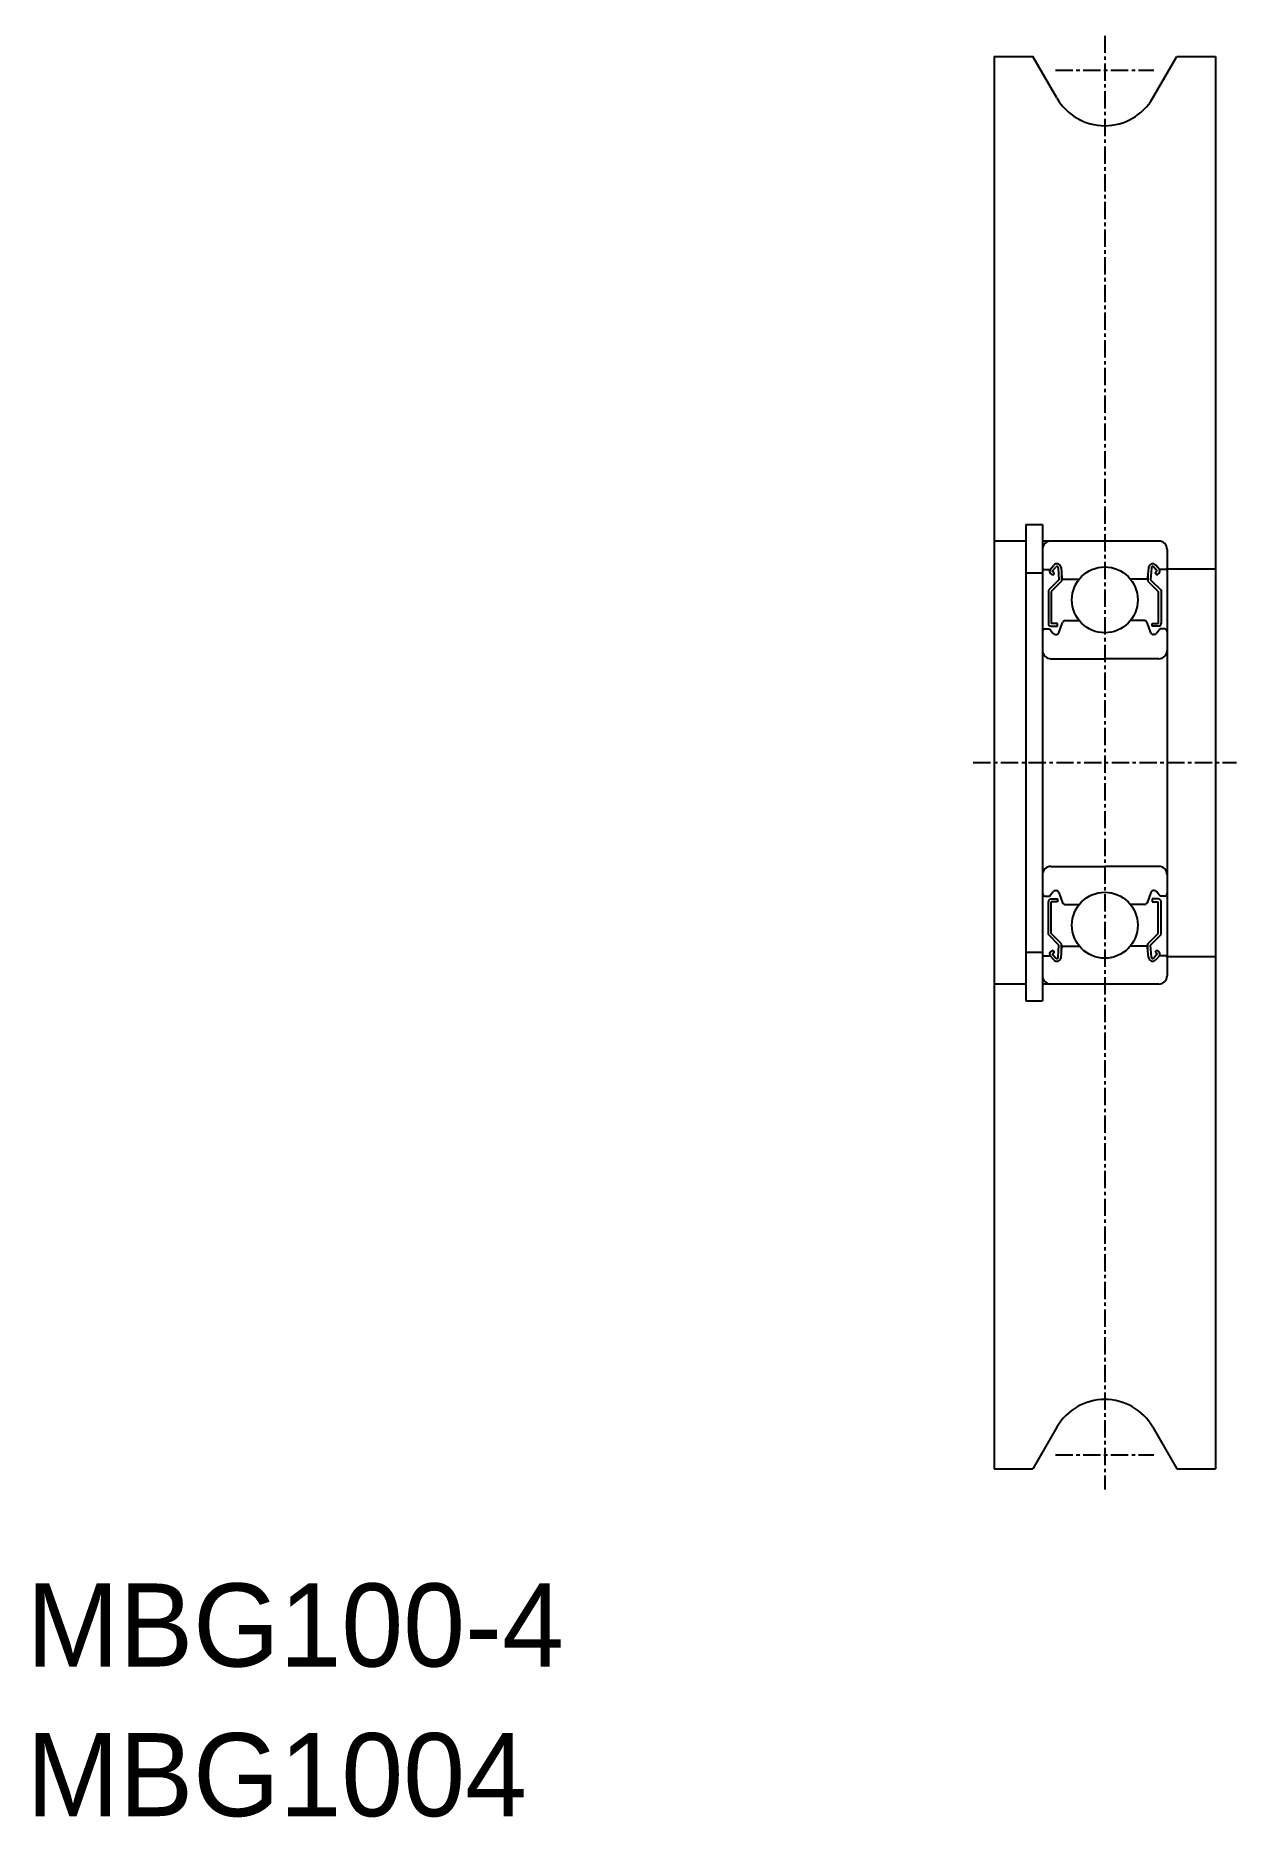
# Model space of a CAD drawing. Extents: x -285 to -199, y -61 to 68.
import ezdxf

# ---------------------------------------------------------------- set-up
doc = ezdxf.new("R2010")
doc.units = 0
doc.linetypes.add('CENTER', pattern=[2, 1.25, -0.25, 0.25, -0.25])
doc.layers.get('0').update_dxf_attribs({"linetype": 'CONTINUOUS'})
doc.layers.add('CENTER', color=1, linetype='CENTER')

msp = doc.modelspace()

# ---------------------------------------------------------------- linework, layer by layer
at = {"color": 7, "linetype": 'CONTINUOUS'}
for p, q in [((-216.13, 66.29), (-213.33, 66.29)), ((-216.13, 66.29), (-216.13, -35.71)), ((-211.6, 63.29), (-213.33, 66.29)), ((-204.67, 63.29), (-202.94, 66.29)), ((-202.94, 66.29), (-200.13, 66.29)), ((-200.13, 66.29), (-200.13, -35.71)), ((-213.83, 32.49), (-212.63, 32.49)), ((-213.83, 28.99), (-212.63, 28.99)), ((-203.63, 29.29), (-200.13, 29.29)), ((-213.83, 1.59), (-212.63, 1.59)), ((-203.63, 1.29), (-200.13, 1.29)), ((-213.83, -1.91), (-212.63, -1.91)), ((-211.6, -32.71), (-213.33, -35.71)), ((-204.67, -32.71), (-202.94, -35.71)), ((-216.13, -35.71), (-213.33, -35.71)), ((-202.94, -35.71), (-200.13, -35.71))]:
    msp.add_line(p, q, dxfattribs=at)
for p, q in [((-213.83, 32.49), (-213.83, -1.91)), ((-212.63, 32.49), (-212.63, -1.91)), ((-213.83, 31.29), (-216.13, 31.29)), ((-208.13, 31.29), (-212.63, 31.29)), ((-204.23, 31.29), (-208.13, 31.29)), ((-203.63, 30.69), (-203.63, -0.11)), ((-212.53, 29.24), (-212.07, 29.24)), ((-211.45, 28.48), (-212.2, 27.73)), ((-212.07, 29.24), (-211.82, 29.54)), ((-211.89, 28.83), (-212.05, 28.96)), ((-211.25, 28.39), (-212, 27.64)), ((-211.92, 29.11), (-211.67, 29.41)), ((-211.77, 28.99), (-211.92, 29.11)), ((-211.89, 28.83), (-211.77, 28.99)), ((-211.49, 29.35), (-211.45, 28.48)), ((-211.29, 29.37), (-211.23, 28.63)), ((-211.25, 28.86), (-211.25, 28.39)), ((-211.13, 28.54), (-209.98, 28.54)), ((-205.13, 28.54), (-206.28, 28.54)), ((-204.97, 29.37), (-205.04, 28.63)), ((-205.02, 28.86), (-205.02, 28.39)), ((-205.02, 28.39), (-204.27, 27.64)), ((-204.77, 29.35), (-204.82, 28.48)), ((-204.82, 28.48), (-204.07, 27.73)), ((-204.35, 29.11), (-204.6, 29.41)), ((-204.5, 28.99), (-204.35, 29.11)), ((-204.37, 28.83), (-204.5, 28.99)), ((-204.19, 29.24), (-204.44, 29.54)), ((-204.37, 28.83), (-204.22, 28.96)), ((-203.73, 29.24), (-204.19, 29.24)), ((-212.2, 27.73), (-212.2, 25.34)), ((-212, 27.64), (-212, 25.34)), ((-204.27, 27.64), (-204.27, 25.34)), ((-204.07, 27.73), (-204.07, 25.34)), ((-212.43, 24.94), (-212.13, 24.94)), ((-212.13, 24.94), (-211.86, 24.61)), ((-211.55, 25.34), (-212, 25.34)), ((-212, 25.14), (-211.55, 25.14)), ((-211.7, 24.54), (-211.64, 24.54)), ((-211.55, 25.14), (-211.55, 25.34)), ((-211.45, 24.67), (-211.18, 25.41)), ((-210.99, 25.54), (-209.98, 25.54)), ((-205.27, 25.54), (-206.28, 25.54)), ((-204.81, 24.67), (-205.08, 25.41)), ((-204.72, 25.14), (-204.72, 25.34)), ((-204.72, 25.34), (-204.27, 25.34)), ((-204.27, 25.14), (-204.72, 25.14)), ((-204.56, 24.54), (-204.63, 24.54)), ((-204.13, 24.94), (-204.41, 24.61)), ((-203.83, 24.94), (-204.13, 24.94)), ((-212.03, 22.79), (-208.13, 22.79)), ((-204.23, 22.79), (-208.13, 22.79)), ((-212.03, 7.79), (-208.13, 7.79)), ((-211.06, 7.79), (-211.06, 7.79)), ((-210.08, 7.79), (-210.08, 7.79)), ((-204.23, 7.79), (-208.13, 7.79)), ((-212.43, 5.64), (-212.13, 5.64)), ((-212.2, 2.86), (-212.2, 5.24)), ((-212.13, 5.64), (-211.86, 5.97)), ((-212, 5.44), (-211.55, 5.44)), ((-212, 2.94), (-212, 5.24)), ((-211.55, 5.24), (-212, 5.24)), ((-211.7, 6.04), (-211.64, 6.04)), ((-211.55, 5.44), (-211.55, 5.24)), ((-211.45, 5.91), (-211.18, 5.17)), ((-204.81, 5.91), (-205.08, 5.17)), ((-204.27, 5.44), (-204.72, 5.44)), ((-204.72, 5.44), (-204.72, 5.24)), ((-204.72, 5.24), (-204.27, 5.24)), ((-204.56, 6.04), (-204.63, 6.04)), ((-204.13, 5.64), (-204.41, 5.97)), ((-204.27, 2.94), (-204.27, 5.24)), ((-203.83, 5.64), (-204.13, 5.64)), ((-204.07, 2.86), (-204.07, 5.24)), ((-210.99, 5.04), (-209.98, 5.04)), ((-205.27, 5.04), (-206.28, 5.04)), ((-211.45, 2.11), (-212.2, 2.86)), ((-211.25, 2.19), (-212, 2.94)), ((-205.02, 2.19), (-204.27, 2.94)), ((-204.82, 2.11), (-204.07, 2.86)), ((-212.53, 1.34), (-212.07, 1.34)), ((-212.07, 1.34), (-211.82, 1.05)), ((-211.89, 1.75), (-212.05, 1.63)), ((-211.77, 1.6), (-211.92, 1.47)), ((-211.92, 1.47), (-211.67, 1.17)), ((-211.89, 1.75), (-211.77, 1.6)), ((-211.49, 1.23), (-211.45, 2.11)), ((-211.29, 1.21), (-211.23, 1.95)), ((-211.25, 1.72), (-211.25, 2.19)), ((-211.13, 2.04), (-209.98, 2.04)), ((-205.13, 2.04), (-206.28, 2.04)), ((-204.97, 1.21), (-205.04, 1.95)), ((-205.02, 1.72), (-205.02, 2.19)), ((-204.77, 1.23), (-204.82, 2.11)), ((-204.35, 1.47), (-204.6, 1.17)), ((-204.37, 1.75), (-204.5, 1.6)), ((-204.5, 1.6), (-204.35, 1.47)), ((-204.19, 1.34), (-204.44, 1.05)), ((-204.37, 1.75), (-204.22, 1.63)), ((-203.73, 1.34), (-204.19, 1.34)), ((-213.83, -0.71), (-216.13, -0.71)), ((-208.13, -0.71), (-212.63, -0.71)), ((-204.23, -0.71), (-208.13, -0.71))]:
    msp.add_line(p, q)
for centre in [(-208.13, 27.04), (-208.13, 3.54)]:
    msp.add_circle(centre, 2.38)
for centre, start, end in [((-208.13, 65.29), 210, 330), ((-208.13, -34.71), 30, 150)]:
    msp.add_arc(centre, 4, start, end, dxfattribs=at)
for centre, radius, start, end in [((-212.03, 30.69), 0.6, 90, 180), ((-204.23, 30.69), 0.6, 360, 90), ((-211.59, 29.35), 0.3, 4.9968, 140.0002), ((-204.67, 29.35), 0.3, 39.9998, 175.0032), ((-212.53, 29.34), 0.1, 180, 270), ((-211.92, 29.11), 0.2, 140.0002, 230.0848), ((-211.59, 29.35), 0.1, 2.8198, 140.0033), ((-211.13, 28.64), 0.1, 184.9968, 269.9995), ((-205.13, 28.64), 0.1, 270.0005, 355.0032), ((-204.67, 29.35), 0.1, 39.9967, 177.1802), ((-204.35, 29.11), 0.2, 309.9152, 39.9998), ((-203.73, 29.34), 0.1, 270, 0), ((-212.43, 24.74), 0.2, 90, 180), ((-212, 25.34), 0.2, 180, 270), ((-211.7, 24.74), 0.2, 219.9962, 270), ((-211.64, 24.74), 0.2, 270, 339.9919), ((-210.99, 25.34), 0.2, 90, 159.9919), ((-205.27, 25.34), 0.2, 20.0081, 90), ((-204.63, 24.74), 0.2, 200.0081, 270), ((-204.56, 24.74), 0.2, 270, 320.0038), ((-204.27, 25.34), 0.2, 270, 0), ((-203.83, 24.74), 0.2, 0, 90), ((-212.03, 23.39), 0.6, 180, 270), ((-204.23, 23.39), 0.6, 270, 360), ((-212.03, 7.19), 0.6, 90, 180), ((-204.23, 7.19), 0.6, 0, 90), ((-212.43, 5.84), 0.2, 180, 270), ((-212, 5.24), 0.2, 90, 180), ((-211.7, 5.84), 0.2, 90, 140.0038), ((-211.64, 5.84), 0.2, 20.0081, 90), ((-210.99, 5.24), 0.2, 200.0081, 270), ((-205.27, 5.24), 0.2, 270, 339.9919), ((-204.63, 5.84), 0.2, 90, 159.9919), ((-204.56, 5.84), 0.2, 39.9962, 90), ((-204.27, 5.24), 0.2, 0, 90), ((-203.83, 5.84), 0.2, 270, 0), ((-212.53, 1.24), 0.1, 90, 180), ((-211.92, 1.47), 0.2, 129.9152, 219.9998), ((-211.13, 1.94), 0.1, 90.0005, 175.0032), ((-205.13, 1.94), 0.1, 4.9968, 89.9995), ((-204.35, 1.47), 0.2, 320.0002, 50.0848), ((-203.73, 1.24), 0.1, 0, 90), ((-211.59, 1.24), 0.3, 219.9998, 355.0032), ((-211.59, 1.24), 0.1, 219.9967, 357.1802), ((-204.67, 1.24), 0.3, 184.9968, 320.0002), ((-204.67, 1.24), 0.1, 182.8198, 320.0033), ((-212.03, -0.11), 0.6, 180, 270), ((-204.23, -0.11), 0.6, 270, 0)]:
    msp.add_arc(centre, radius, start, end)
at = {"layer": 'CENTER', "color": 1, "linetype": 'CENTER'}
for p, q in [((-208.13, 67.79), (-208.13, -37.21)), ((-211.69, 65.29), (-204.58, 65.29)), ((-217.63, 15.29), (-198.63, 15.29)), ((-211.69, -34.71), (-204.58, -34.71))]:
    msp.add_line(p, q, dxfattribs=at)

# ---------------------------------------------------------------- texts
at = {"color": 7, "linetype": 'CONTINUOUS'}
for s, p in [('MBG100-4', (-285.99, -50)), ('MBG1004', (-285.99, -60.81))]:
    msp.add_text(s, height=6, dxfattribs=at).set_placement(p)

doc.saveas('drawing.dxf')
